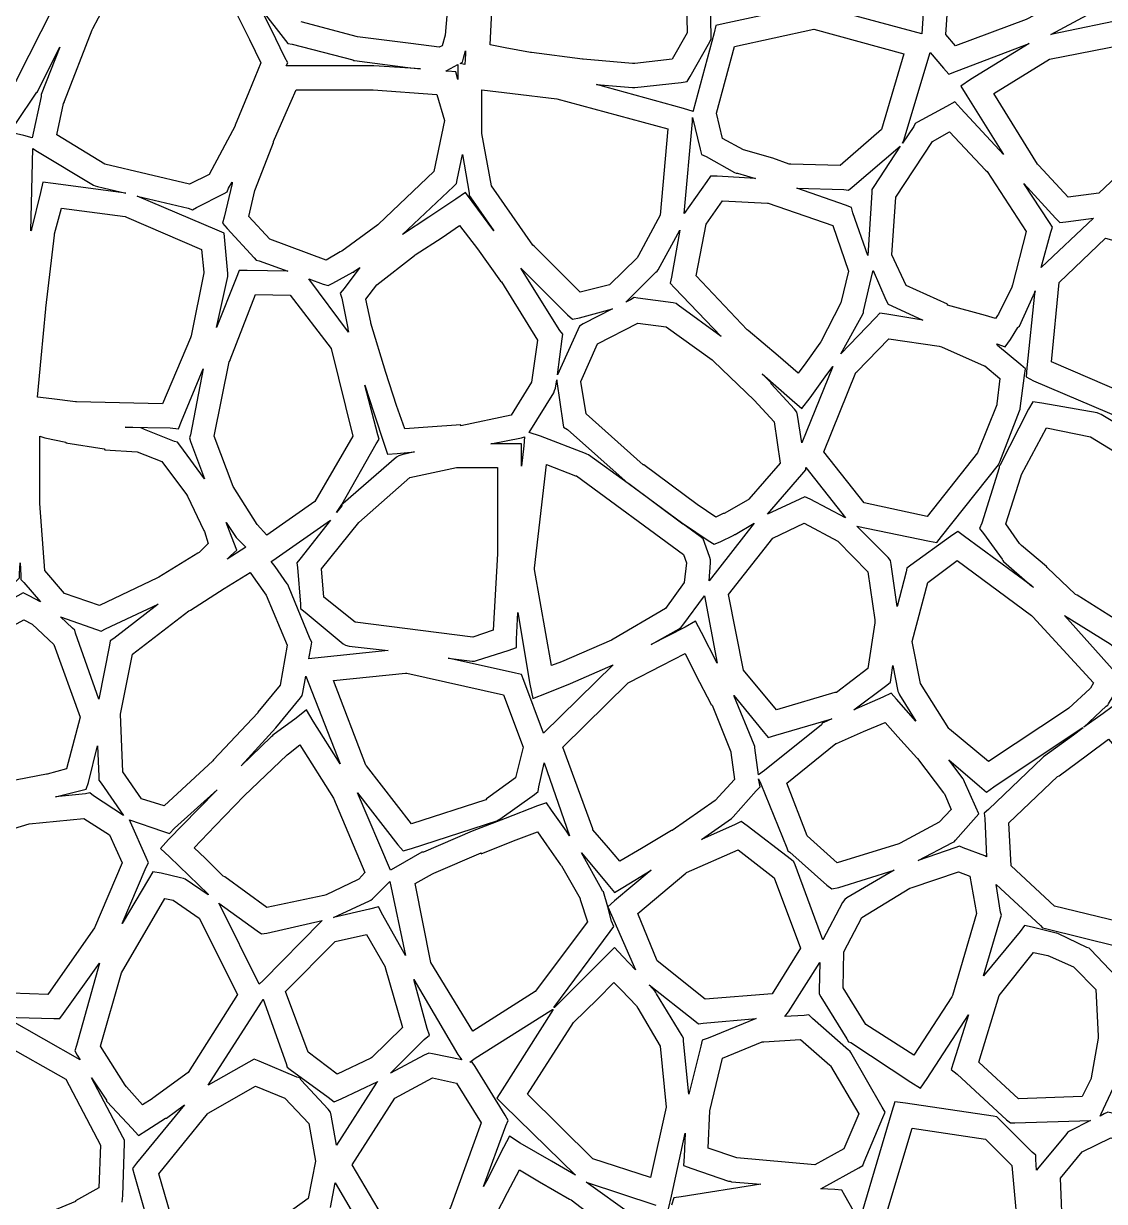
# Model space of a CAD drawing. Extents: x 0 to 84.1, y 0 to 54.9.
# Drawn here: x 9.74 to 22.46, y 13.91 to 27.77 of the extents above; entities that cross this region are included whole.
import ezdxf

# ---------------------------------------------------------------- set-up
doc = ezdxf.new("R2010")
doc.units = 0
doc.layers.add('Layer_1', color=7, linetype='CONTINUOUS')

msp = doc.modelspace()

# ---------------------------------------------------------------- linework, layer by layer
at = {"layer": 'Layer_1', "color": 7}
for points in [[(9.577917, 30.291343), (10.098264, 30.106135), (10.389306, 29.638704), (10.521597, 29.021343), (10.089444, 27.95419), (10.080625, 27.945385), (9.666111, 27.125176), (9.657292, 27.107538), (9.472083, 26.842954), (8.951736, 26.992885), (8.352014, 27.768996), (8.352014, 27.777801), (8.025694, 28.545093), (8.105069, 29.215371), (8.625417, 30.132593), (9.577917, 30.291343), (9.577917, 30.291343)], [(16.368889, 30.176521), (16.571736, 29.991312), (16.862778, 29.726729), (17.524236, 28.721312), (17.550694, 27.662979), (17.374306, 27.354299), (16.933333, 27.301382), (16.906875, 27.301382), (16.324792, 27.354299), (16.315972, 27.354299), (15.71625, 27.433674), (15.707431, 27.433674), (15.407569, 27.48659), (15.231181, 27.521868), (15.248819, 27.839368), (15.266458, 28.271521), (15.266458, 28.28916), (15.434028, 29.24166), (16.03375, 29.894299), (16.254236, 30.079507), (16.368889, 30.176521), (16.368889, 30.176521)], [(23.283333, 29.69148), (22.710069, 28.73898), (22.683611, 28.686063), (22.70125, 28.633146), (22.886458, 27.857035), (22.771806, 27.839396), (21.828125, 27.645368), (22.419028, 27.962868), (22.463125, 27.989313), (22.480764, 28.042229), (22.639514, 28.50966), (22.657153, 28.562577), (22.630694, 28.615493), (22.225, 29.426882), (22.207361, 29.470979), (22.568958, 29.29459), (22.648333, 29.259313), (22.710069, 29.30341), (23.283333, 29.691465), (23.283333, 29.69148)], [(21.369514, 29.629743), (21.986875, 29.268146), (22.348472, 28.544952), (22.233819, 28.192174), (21.554722, 27.830577), (21.537083, 27.821771), (20.708056, 27.513091), (20.593403, 27.645383), (20.681597, 28.968299), (21.369514, 29.629758), (21.369514, 29.629743)], [(20.399375, 29.047773), (20.311181, 27.654301), (19.155833, 27.962981)], [(11.324167, 28.756731), (11.782778, 28.633259), (12.232569, 27.918884), (12.241389, 27.901245), (12.400139, 27.583745), (12.532431, 27.310342), (12.391319, 26.966384), (12.232569, 26.578329), (12.232569, 26.569523), (11.923889, 25.996259), (11.694583, 25.881607), (10.697986, 26.119732), (10.133542, 26.46369), (10.212917, 26.834107), (10.221736, 26.851745), (10.221736, 26.860551), (10.548056, 27.698398), (10.556875, 27.716037), (11.024306, 28.597981), (11.324167, 28.756731), (11.324167, 28.756731)], [(17.806458, 28.695038), (18.503194, 28.051218), (18.538472, 28.024774), (18.582569, 28.015969), (18.961806, 27.980691), (17.974028, 27.769024), (17.885833, 27.751385), (17.868194, 27.663191), (17.62125, 26.745969), (17.62125, 26.737163), (17.506597, 26.772441), (16.483542, 27.054663), (16.906875, 27.019385), (16.924514, 27.019385), (16.933333, 27.019385), (17.480139, 27.081122), (17.550694, 27.089927), (17.585972, 27.151663), (17.815278, 27.557357), (17.832917, 27.592635), (17.832917, 27.627913), (17.806458, 28.695066), (17.806458, 28.695038)], [(14.737292, 28.051077), (14.702014, 27.636563), (14.666736, 27.513091), (14.631458, 27.495452), (14.296319, 27.539549), (13.670139, 27.618924), (13.008681, 27.795313)], [(12.532431, 27.945272), (12.823472, 27.574855), (12.849931, 27.539577), (12.902847, 27.530772), (13.617222, 27.345564), (13.626042, 27.336758), (13.634861, 27.336758), (14.261042, 27.257383), (14.410972, 27.239745), (13.864167, 27.275022), (13.855347, 27.275022), (13.352639, 27.275022), (12.85875, 27.275022), (12.832292, 27.275022), (12.849931, 27.3103), (12.814653, 27.372036), (12.655903, 27.707175), (12.532431, 27.9453), (12.532431, 27.945272)], [(19.041181, 27.707105), (20.099514, 27.416063), (19.834931, 26.525299), (19.349861, 26.101966), (18.767778, 26.119605), (18.750139, 26.119605), (18.556111, 26.19016), (18.212153, 26.287174), (17.965208, 26.419466), (17.894653, 26.719327), (18.106319, 27.504257), (19.041181, 27.707105), (19.041181, 27.707105)], [(10.168819, 27.495466), (9.948333, 26.939841), (9.948333, 26.931036), (9.948333, 26.913397), (9.8425, 26.428327), (9.745486, 26.454772), (9.480903, 26.516508)], [(9.648472, 26.595911), (9.895417, 26.966328), (9.904236, 26.966328), (9.904236, 26.975133), (10.168819, 27.49548), (10.168819, 27.495466)], [(14.940139, 27.451327), (14.940139, 27.416049), (14.931319, 27.292577), (14.878403, 27.301382), (14.904861, 27.319021), (14.9225, 27.380757), (14.940139, 27.451312), (14.940139, 27.451327)], [(21.572361, 27.539549), (20.884444, 27.116216), (20.769792, 27.036841), (20.840347, 26.922188), (21.2725, 26.234271), (20.769792, 26.772258), (20.699236, 26.851633), (20.602222, 26.798716), (20.258264, 26.613508), (20.231806, 26.595869), (20.214167, 26.560591), (20.081875, 26.366563), (20.099514, 26.401841), (20.408194, 27.433716), (20.566944, 27.248508), (20.628681, 27.177952), (20.716875, 27.21323), (21.572361, 27.539549), (21.572361, 27.539549)], [(22.674792, 27.52191), (22.745347, 26.622327), (22.604236, 25.978508), (22.392569, 25.77566), (22.030972, 25.731563), (21.687014, 26.10198), (21.669375, 26.119619), (21.157847, 26.948646), (21.810486, 27.354341), (22.674792, 27.52191), (22.674792, 27.52191)], [(14.851944, 27.292619), (14.851944, 27.151508), (14.851944, 27.11623), (14.825486, 27.204424), (14.728472, 27.21323), (14.710833, 27.21323), (14.719653, 27.222035), (14.851944, 27.292591), (14.851944, 27.292619)], [(12.946944, 26.992701), (13.352639, 26.992701), (13.837708, 26.992701), (13.855347, 26.992701), (14.605, 26.939785), (14.693194, 26.631104), (14.569722, 26.031382), (13.917083, 25.414021), (13.908264, 25.405215), (13.484931, 25.096535), (13.467292, 25.08773), (13.299722, 24.990716), (12.638264, 25.23766), (12.391319, 25.502243), (12.461875, 25.810924), (12.470694, 25.828563), (12.682361, 26.375368), (12.682361, 26.384174), (12.832292, 26.728132), (12.946944, 26.992715), (12.946944, 26.992701)], [(15.134167, 26.992701), (15.495764, 26.948604), (16.016111, 26.886868), (17.321389, 26.53409), (17.233194, 25.519854), (16.977431, 25.043604), (16.959792, 25.01716), (16.633472, 24.69966), (16.289514, 24.611465), (15.751528, 25.149452), (15.733889, 25.16709), (15.248819, 25.863827), (15.134167, 26.481188), (15.134167, 26.507632), (15.134167, 26.816312), (15.134167, 26.992701), (15.134167, 26.992701)], [(17.612431, 26.666424), (17.700625, 26.296008), (17.718264, 26.234271), (17.771181, 26.207827), (18.106319, 26.022619), (18.123958, 26.013814), (18.141597, 26.013814), (18.353264, 25.952077), (17.903472, 25.978522), (17.824097, 25.978522), (17.78, 25.916786), (17.515417, 25.537549), (17.612431, 26.622341), (17.612431, 26.666438), (17.612431, 26.666424)], [(20.6375, 26.498939), (21.060833, 26.049148), (21.078472, 26.031509), (21.537083, 25.325953), (21.378333, 24.699773), (21.369514, 24.673329), (21.210764, 24.355829), (21.201944, 24.33819), (21.175486, 24.302912), (21.060833, 24.33819), (20.611042, 24.461662), (20.611042, 24.470467), (20.125972, 24.690953), (19.958403, 25.052551), (20.0025, 25.731648), (20.434653, 26.384287), (20.6375, 26.498939), (20.6375, 26.498939)], [(9.851319, 26.304954), (9.904236, 26.269676), (10.565694, 25.872801), (10.583333, 25.863996), (10.609792, 25.855191), (10.944931, 25.775816), (10.089444, 25.890271), (9.965972, 25.90791), (9.939514, 25.784437), (9.833681, 25.352285), (9.833681, 25.343479), (9.824861, 25.334674), (9.833681, 25.652174), (9.851319, 26.304813), (9.851319, 26.304954)], [(14.904861, 26.234427), (14.984236, 25.775816), (14.984236, 25.749371), (15.001875, 25.722927), (15.275278, 25.334872), (15.019514, 25.678604), (14.940139, 25.784437), (14.825486, 25.705062), (14.507986, 25.493396), (14.199306, 25.290549), (14.799028, 25.854993), (14.834306, 25.890271), (14.843125, 25.934368), (14.904861, 26.234229), (14.904861, 26.234427)], [(20.055417, 26.331398), (19.746736, 25.855148), (19.720278, 25.81987), (19.720278, 25.784593), (19.676181, 25.043759), (19.499792, 25.546468), (19.482153, 25.608204), (19.411597, 25.634648), (18.838333, 25.837495), (19.393958, 25.819856), (19.446875, 25.811051), (19.490972, 25.846329), (20.055417, 26.331398), (20.055417, 26.331398)], [(12.197292, 25.907938), (12.197292, 25.899133), (12.197292, 25.890327), (12.100278, 25.493452), (12.082639, 25.422897), (12.135556, 25.361104), (12.453056, 25.017146), (12.479514, 24.990702), (12.514792, 24.981896), (12.849931, 24.858424), (12.373681, 24.867229), (12.276667, 24.867229), (12.241389, 24.779035), (12.012083, 24.196952), (12.144375, 24.796674), (12.144375, 24.814313), (12.144375, 24.831952), (12.109097, 25.220007), (12.100278, 25.308202), (12.020903, 25.343479), (11.077222, 25.740354), (11.676944, 25.599243), (11.729861, 25.581604), (11.773958, 25.608049), (12.100278, 25.775618), (12.135556, 25.793257), (12.153194, 25.837354), (12.197292, 25.90791), (12.197292, 25.907938)], [(21.510625, 25.890299), (21.881042, 25.484605), (21.933958, 25.431688), (22.004514, 25.440493), (22.330833, 25.48459), (21.713472, 24.902507), (21.828125, 25.317021), (21.845764, 25.378757), (21.810486, 25.431674), (21.510625, 25.890285), (21.510625, 25.890299)], [(17.965208, 25.687452), (18.494375, 25.661008), (18.503194, 25.661008), (19.261667, 25.396424), (19.446875, 24.858438), (19.358681, 24.488021), (19.120556, 24.02941), (19.111736, 24.011771), (18.944167, 23.782466), (18.855972, 23.658994), (18.617847, 23.861841), (18.265069, 24.161702), (18.25625, 24.170507), (17.656528, 24.805507), (17.771181, 25.414049), (17.965208, 25.687452), (17.965208, 25.687452)], [(10.186458, 25.599286), (10.936111, 25.502215), (10.95375, 25.49341), (11.835694, 25.114174), (11.862153, 24.84959), (11.862153, 24.840785), (11.712222, 24.099952), (11.703403, 24.073508), (11.377083, 23.297396), (10.362847, 23.323841), (10.354028, 23.323841), (10.071806, 23.359118), (9.904236, 23.376757), (9.948333, 23.835368), (10.00125, 24.417452), (10.00125, 24.426257), (10.107083, 25.281743), (10.107083, 25.299382), (10.186458, 25.599243), (10.186458, 25.599286)], [(14.869583, 25.396438), (15.08125, 25.123036), (15.354653, 24.743799), (15.363472, 24.734994), (15.786806, 24.047077), (15.71625, 23.553189), (15.478125, 23.165133), (14.887222, 23.041661), (14.887222, 23.050466), (14.499167, 23.024022), (14.225764, 23.006383), (14.12875, 23.279715), (14.005278, 23.667771), (13.828889, 24.249854), (13.828889, 24.258659), (13.767153, 24.532062), (13.899444, 24.699632), (14.340417, 25.04359), (14.349236, 25.052395), (14.666736, 25.255243), (14.869583, 25.396354), (14.869583, 25.396438)], [(17.4625, 25.343522), (17.365486, 24.787897), (17.347847, 24.717341), (17.400764, 24.664424), (17.947569, 24.091161), (17.444861, 24.461577), (17.418403, 24.479216), (17.383125, 24.488021), (16.968611, 24.540938), (16.924514, 24.549743), (16.880417, 24.523299), (16.8275, 24.496855), (17.180278, 24.849633), (17.197917, 24.858438), (17.206736, 24.876077), (17.4625, 25.343508), (17.4625, 25.343522)], [(22.471944, 25.246522), (23.309792, 25.008397), (23.327431, 25.008397), (23.627292, 24.770272), (23.706667, 24.682077), (23.618472, 24.523327), (23.609653, 24.514522), (23.274514, 24.020633), (23.265694, 24.011828), (22.877639, 23.535578), (22.718889, 23.412106), (21.836944, 23.791342), (21.925139, 24.726203), (22.471944, 25.24655), (22.471944, 25.246522)], [(13.696597, 24.902493), (13.511389, 24.655549), (13.467292, 24.602632), (13.484931, 24.540896), (13.555486, 24.188118), (13.555486, 24.179313), (13.564306, 24.144035), (13.096875, 24.770215), (13.264444, 24.708479), (13.326181, 24.69084), (13.379097, 24.717285), (13.617222, 24.849576), (13.626042, 24.849576), (13.634861, 24.858382), (13.696597, 24.902479), (13.696597, 24.902493)], [(15.592778, 24.893688), (16.139583, 24.346882), (16.201319, 24.293965), (16.280694, 24.311604), (16.66875, 24.417438), (16.324792, 24.241049), (16.280694, 24.214605), (16.263056, 24.170507), (16.024931, 23.641341), (16.077847, 24.064674), (16.086667, 24.117562), (16.051389, 24.16166), (15.592778, 24.893674), (15.592778, 24.893688)], [(19.737917, 24.867243), (19.887847, 24.523285), (19.914306, 24.470368), (19.958403, 24.45273), (20.32, 24.28516), (19.896667, 24.355716), (19.817292, 24.364521), (19.764375, 24.311604), (19.358681, 23.888271), (19.614444, 24.355687), (19.623264, 24.373326), (19.623264, 24.390965), (19.729097, 24.840757), (19.737917, 24.867201), (19.737917, 24.867243)], [(12.470694, 24.585106), (12.876389, 24.576301), (13.361458, 23.95012), (13.617222, 22.918245), (13.167431, 22.150953), (12.602986, 21.754078), (12.488333, 21.877551), (12.206111, 22.327342), (11.985625, 22.918245), (12.162014, 23.79137), (12.170833, 23.808882), (12.170833, 23.817687), (12.470694, 24.584979), (12.470694, 24.585106)], [(22.904097, 22.882897), (22.419028, 23.173938), (22.401389, 23.182744), (22.374931, 23.191549), (21.722292, 23.306202), (21.616458, 23.323841), (21.563542, 23.235646), (21.228403, 22.574188), (21.219583, 22.565383), (21.219583, 22.547744), (21.016736, 21.895105), (20.990278, 21.833326), (21.034375, 21.77159), (21.254861, 21.471729), (21.263681, 21.45409), (21.2725, 21.445285), (21.581181, 21.171882), (20.813889, 21.736327), (20.734514, 21.798063), (20.646319, 21.736327), (20.178889, 21.401188), (20.134792, 21.36591), (20.125972, 21.321813), (20.020139, 20.916118), (19.949583, 21.410007), (19.940764, 21.454104), (19.914306, 21.489382), (19.543889, 21.859799), (20.399375, 21.68341), (20.487569, 21.665771), (20.540486, 21.736327), (21.210764, 22.582993), (21.219583, 22.600632), (21.228403, 22.618271), (21.457708, 23.217993), (21.466528, 23.235632), (21.466528, 23.244437), (21.519444, 23.632493), (21.528264, 23.711868), (21.475347, 23.755965), (21.201944, 23.985271), (21.193125, 24.00291), (21.290139, 23.967632), (21.351875, 24.055826), (21.440069, 24.196937), (21.448889, 24.205743), (21.457708, 24.214548), (21.625278, 24.576145), (21.634097, 24.593784), (21.634097, 24.60259), (21.642917, 24.629034), (21.642917, 24.629189)], [(21.642917, 24.629189), (21.634097, 24.593911), (21.545903, 23.720786), (21.537083, 23.614953), (21.625278, 23.570856), (22.674792, 23.121064)], [(16.968611, 24.249896), (17.30375, 24.205799), (17.841736, 23.817744), (17.859375, 23.800105), (18.335625, 23.341494), (18.57375, 23.08573), (18.644306, 22.60066), (18.273889, 22.177327), (18.265069, 22.168522), (17.982847, 22.009772), (17.974028, 22.009772), (17.885833, 21.965674), (17.665347, 22.115549), (17.039167, 22.582979), (17.030347, 22.582979), (16.360069, 23.182701), (16.298333, 23.561937), (16.492361, 24.00291), (16.968611, 24.249854), (16.968611, 24.249896)], [(19.923125, 24.064745), (20.514028, 23.97655), (20.540486, 23.967745), (21.043194, 23.747259), (21.052014, 23.747259), (21.228403, 23.597328), (21.193125, 23.297467), (21.193125, 23.288662), (20.963819, 22.724217), (20.372917, 21.974564), (19.632083, 22.133314), (19.155833, 22.733037), (19.535069, 23.667898), (19.543889, 23.676703), (19.923125, 24.064759), (19.923125, 24.064745)], [(11.853333, 23.711868), (11.703403, 22.935757), (11.694583, 22.900479), (11.703403, 22.856382), (11.870972, 22.41541), (11.579931, 22.812285), (11.553472, 22.847562), (11.518194, 22.856368), (11.165417, 22.997479), (11.147778, 23.006284), (11.121319, 23.01509), (10.936111, 23.023895), (11.465278, 23.01509), (11.562292, 23.006284), (11.597569, 23.094479), (11.853333, 23.711868), (11.853333, 23.711868)], [(19.261667, 23.738326), (18.900069, 22.838743), (18.847153, 23.165062), (18.838333, 23.20034), (18.811875, 23.235618), (18.538472, 23.535479), (18.538472, 23.544284), (18.432639, 23.650118), (18.785417, 23.341437), (18.900069, 23.244423), (18.997083, 23.367896), (19.173472, 23.61484), (19.261667, 23.738312), (19.261667, 23.738326)], [(16.016111, 23.579576), (16.016111, 23.561937), (16.086667, 23.076868), (16.095486, 23.023951), (16.139583, 22.997507), (16.853958, 22.362507), (16.862778, 22.362507), (17.497778, 21.886257), (17.506597, 21.886257), (17.797639, 21.692229), (17.868194, 21.648132), (17.93875, 21.674576), (18.0975, 21.753951), (18.106319, 21.762757), (18.115139, 21.762757), (18.335625, 21.895048), (17.806458, 21.215951), (17.824097, 21.427618), (17.824097, 21.462896), (17.815278, 21.48934), (17.753542, 21.665729), (17.735903, 21.709826), (17.700625, 21.73627), (17.497778, 21.886243), (16.853958, 22.362493), (16.386528, 22.697632), (16.368889, 22.706451), (16.35125, 22.715271), (15.822083, 22.918118), (15.689792, 22.962215), (15.980833, 23.429646), (15.989653, 23.456104), (15.998472, 23.482562), (16.016111, 23.579576), (16.016111, 23.579576)], [(13.758333, 23.517883), (13.864167, 23.191563), (13.987639, 22.812327), (14.022917, 22.706494), (14.137569, 22.715299), (14.340417, 22.732938), (14.190486, 22.69766), (14.155208, 22.688855), (14.12875, 22.671216), (13.502569, 22.12441), (13.484931, 22.115605), (13.484931, 22.097966), (13.423194, 22.018591), (13.484931, 22.115605), (13.890625, 22.82998), (13.925903, 22.882897), (13.908264, 22.935813), (13.758333, 23.517897), (13.758333, 23.517883)], [(21.775208, 23.01516), (22.295556, 22.909327), (22.718889, 22.653563), (23.01875, 22.089118), (23.027569, 22.062674), (23.186319, 21.445313), (22.983472, 21.066077), (22.586597, 20.766216), (22.136806, 21.048438), (22.119167, 21.057243), (21.784028, 21.374743), (21.775208, 21.383549), (21.484167, 21.630493), (21.475347, 21.639299), (21.457708, 21.656937), (21.298958, 21.886243), (21.475347, 22.441868), (21.484167, 22.468312), (21.775208, 23.015118), (21.775208, 23.01516)], [(9.930694, 22.918189), (9.992431, 22.90055), (10.239375, 22.847633), (10.239375, 22.838828), (10.689167, 22.768272), (10.697986, 22.759467), (11.077222, 22.733023), (11.368264, 22.61837), (11.659306, 22.230314), (11.668125, 22.212675), (11.862153, 21.806981), (11.870972, 21.798176), (11.915069, 21.657064), (11.809236, 21.551231), (11.791597, 21.542426), (11.332986, 21.260204), (11.315347, 21.251398), (10.63625, 20.925079), (10.221736, 21.06619), (9.992431, 21.339593), (9.930694, 22.124523), (9.930694, 22.133329), (9.930694, 22.609579), (9.930694, 22.918259), (9.930694, 22.918189)], [(15.636875, 22.909383), (15.628056, 22.80355), (15.601597, 22.565425), (15.601597, 22.688897), (15.601597, 22.830008), (15.460486, 22.830008), (15.24, 22.830008), (15.601597, 22.900564), (15.636875, 22.909369), (15.636875, 22.909383)], [(14.834306, 22.547842), (15.142986, 22.547842), (15.319375, 22.547842), (15.319375, 22.11569), (15.319375, 21.542426), (15.319375, 21.53362), (15.266458, 20.634037), (15.028333, 20.554662), (13.643681, 20.731051), (13.273264, 21.022093), (13.246806, 21.357232), (13.687778, 21.904037), (14.2875, 22.433204), (14.834306, 22.547857), (14.834306, 22.547842)], [(15.892639, 22.58312), (16.236597, 22.450829), (16.245417, 22.450829), (17.506597, 21.524787), (17.541875, 21.427773), (17.515417, 21.198467), (17.294931, 20.889787), (16.677569, 20.52819), (16.659931, 20.519384), (16.069028, 20.26362), (15.954375, 20.219523), (15.751528, 21.348412), (15.751528, 21.366051), (15.892639, 22.583134), (15.892639, 22.58312)], [(18.944167, 22.547842), (19.411597, 21.95694), (18.997083, 22.177426), (18.935347, 22.20387), (18.873611, 22.177426), (18.494375, 22.001037), (18.900069, 22.468467), (18.944167, 22.521384), (18.944167, 22.547828), (18.944167, 22.547842)], [(12.126736, 21.903967), (12.241389, 21.727578), (12.250208, 21.718772), (12.259028, 21.709967), (12.356042, 21.612953), (12.135556, 21.471842), (12.179653, 21.515939), (12.250208, 21.577675), (12.214931, 21.66587), (12.126736, 21.903995), (12.126736, 21.903967)], [(13.352639, 21.930411), (12.991042, 21.4718), (12.955764, 21.427702), (12.964583, 21.374786), (12.999861, 20.942633), (12.999861, 20.889716), (13.052778, 20.845619), (13.502569, 20.475202), (13.529028, 20.457564), (13.573125, 20.448758), (14.031736, 20.395842), (13.167431, 20.307647), (13.096875, 20.298842), (13.123333, 20.448772), (13.132153, 20.49287), (13.114514, 20.528147), (12.85875, 21.154328), (12.849931, 21.171967), (12.841111, 21.180687), (12.7, 21.383535), (12.655903, 21.445271), (12.673542, 21.454076), (13.352639, 21.930326), (13.352639, 21.930411)], [(18.926528, 21.895161), (19.323403, 21.683495), (19.676181, 21.321897), (19.755556, 20.757453), (19.755556, 20.722175), (19.676181, 20.184189), (19.305764, 19.901967), (19.288125, 19.901967), (18.600208, 19.69912), (18.212153, 20.16655), (18.035764, 21.057314), (18.556111, 21.718772), (18.926528, 21.895161), (18.926528, 21.895161)], [(9.701389, 21.427646), (9.710208, 21.277715), (9.710208, 21.233618), (9.745486, 21.19834), (9.939514, 20.969035), (9.807222, 21.03959), (9.736667, 21.074868), (9.674931, 21.03959), (9.154583, 20.757368), (9.648472, 21.20716), (9.692569, 21.251257), (9.692569, 21.304174), (9.701389, 21.427646), (9.701389, 21.427646)], [(20.725694, 21.45409), (21.598819, 20.810271), (21.616458, 20.792632), (22.330833, 20.016521), (22.295556, 19.954785), (22.286736, 19.945979), (22.039792, 19.716674), (22.022153, 19.707868), (21.096111, 19.090507), (20.6375, 19.469743), (20.628681, 19.478549), (20.293542, 20.007715), (20.196528, 20.501604), (20.381736, 21.19834), (20.725694, 21.454104), (20.725694, 21.45409)], [(12.408958, 21.312993), (12.470694, 21.224799), (12.594167, 21.04841), (12.841111, 20.457507), (12.761736, 19.990077), (12.497153, 19.672577), (12.497153, 19.663771), (11.976806, 19.108146), (11.967986, 19.099341), (11.394722, 18.570174), (11.130139, 18.649549), (10.909653, 18.967049), (10.883194, 19.646146), (11.024306, 20.351702), (11.685764, 20.86323), (11.703403, 20.872035), (12.100278, 21.127771), (12.408958, 21.312979), (12.408958, 21.312993)], [(21.59, 21.171868), (21.625278, 21.13659), (21.59, 21.163034), (21.59, 21.17184), (21.59, 21.171868)], [(11.324167, 20.942605), (10.803819, 20.53691), (10.759722, 20.510466), (10.750903, 20.457549), (10.627431, 19.822549), (10.354028, 20.598661), (10.345208, 20.633938), (10.31875, 20.660383), (10.177639, 20.792674), (10.600972, 20.642744), (10.653889, 20.625105), (10.706806, 20.651549), (11.324167, 20.942591), (11.324167, 20.942605)], [(17.753542, 21.03959), (17.903472, 20.24584), (17.718264, 20.607438), (17.647708, 20.739729), (17.524236, 20.669174), (17.127361, 20.466327), (17.453681, 20.651535), (17.480139, 20.669174), (17.497778, 20.695618), (17.753542, 21.039576), (17.753542, 21.03959)], [(15.5575, 20.845549), (15.698611, 19.998882), (15.733889, 19.831312), (15.892639, 19.893049), (16.174861, 20.007701), (16.677569, 20.228187), (15.857361, 19.425618), (15.628056, 20.042979), (15.601597, 20.113535), (15.531042, 20.131174), (14.737292, 20.307562), (15.019514, 20.272285), (15.045972, 20.272285), (15.08125, 20.28109), (15.442847, 20.395743), (15.539861, 20.431021), (15.539861, 20.528034), (15.5575, 20.845534), (15.5575, 20.845549)], [(21.986875, 20.810271), (22.524861, 20.475132), (22.604236, 20.413396), (22.683611, 20.475132), (23.054028, 20.766174), (22.586597, 20.139993), (21.986875, 20.810271), (21.986875, 20.810271)], [(9.745486, 20.757354), (9.8425, 20.704437), (10.098264, 20.466312), (10.406944, 19.610826), (10.248194, 19.002285), (10.018889, 18.940549), (10.010069, 18.940549), (9.542639, 18.852354), (9.516181, 18.852354), (9.039931, 18.861159), (8.775347, 19.363868), (8.766528, 19.381507), (8.598958, 19.884215), (8.5725, 20.016507), (9.2075, 20.466298), (9.225139, 20.475104), (9.745486, 20.757326), (9.745486, 20.757354)], [(17.524236, 20.360536), (17.647708, 20.113591), (17.832917, 19.760813), (17.841736, 19.752008), (18.062222, 19.205202), (18.062222, 19.196397), (18.106319, 18.878897), (17.877014, 18.631953), (17.374306, 18.279175), (17.365486, 18.279175), (17.012708, 18.067508), (16.756944, 17.917578), (16.624653, 18.076328), (16.439444, 18.287994), (16.439444, 18.2968), (16.086667, 19.258119), (16.853958, 20.016591), (16.871597, 20.025397), (17.250833, 20.219424), (17.524236, 20.360536), (17.524236, 20.360536)], [(13.061597, 20.096037), (13.467292, 19.064162), (13.149792, 19.56687), (13.070417, 19.699162), (12.946944, 19.602148), (12.673542, 19.399301), (12.664722, 19.390495), (12.655903, 19.38169), (12.303125, 19.037732), (12.708819, 19.487523), (12.999861, 19.840301), (13.0175, 19.866745), (13.026319, 19.902023), (13.061597, 20.096051), (13.061597, 20.096037)], [(14.234583, 20.131286), (14.252222, 20.131286), (15.389931, 19.875523), (15.619236, 19.258161), (15.531042, 18.896564), (15.187083, 18.64962), (15.178264, 18.640814), (14.305139, 18.358592), (13.775972, 19.037689), (13.767153, 19.046495), (13.387917, 20.043092), (14.234583, 20.131286), (14.234583, 20.131286)], [(19.967222, 20.219439), (20.028958, 19.919577), (20.037778, 19.893133), (20.046597, 19.875494), (20.240625, 19.566814), (20.011319, 19.822578), (19.949583, 19.893133), (19.852569, 19.849036), (19.508611, 19.699105), (19.896667, 19.990147), (19.940764, 20.025425), (19.949583, 20.078342), (19.967222, 20.219453), (19.967222, 20.219439)], [(18.0975, 19.866788), (18.441458, 19.443454), (18.503194, 19.372899), (18.591389, 19.399343), (19.252847, 19.593371), (19.155833, 19.549274), (19.138194, 19.540468), (19.129375, 19.522829), (18.459097, 18.984843), (18.388542, 18.931927), (18.344444, 19.249427), (18.344444, 19.267066), (18.335625, 19.284704), (18.0975, 19.866788), (18.0975, 19.866788)], [(22.560139, 19.857771), (22.674792, 19.646104), (22.674792, 19.637299), (22.683611, 19.628493), (22.86, 19.37273), (22.630694, 19.637313), (22.551319, 19.734327), (22.445486, 19.654952), (22.216181, 19.496202), (22.480764, 19.743146), (22.498403, 19.751952), (22.507222, 19.769576), (22.560139, 19.857771), (22.560139, 19.857771)], [(19.879028, 19.549133), (20.028958, 19.381563), (20.249444, 19.134619), (20.258264, 19.125813), (20.566944, 18.720119), (20.575764, 18.711314), (20.655139, 18.526105), (20.514028, 18.376175), (20.055417, 18.12923), (20.037778, 18.120425), (19.314583, 17.899939), (18.961806, 18.217439), (18.723681, 18.8348), (19.296944, 19.30223), (19.305764, 19.30223), (19.623264, 19.443342), (19.879028, 19.549175), (19.879028, 19.549133)], [(22.198542, 19.487411), (22.207361, 19.487411), (22.092708, 19.399216), (21.739931, 19.143452), (21.731111, 19.134647), (21.096111, 18.526105), (21.043194, 18.482008), (21.052014, 18.420272), (21.069653, 17.97048), (21.052014, 17.979286), (20.79625, 18.076299), (20.752153, 18.093938), (20.699236, 18.076299), (20.267083, 17.926369), (20.672778, 18.138036), (20.690417, 18.146841), (20.708056, 18.16448), (20.919722, 18.402605), (20.981458, 18.47316), (20.946181, 18.552535), (20.813889, 18.852354), (20.805069, 18.869993), (20.79625, 18.887632), (20.628681, 19.108118), (20.990278, 18.799437), (21.069653, 18.728882), (21.157847, 18.790618), (22.198542, 19.487354), (22.198542, 19.487411)], [(10.609792, 19.275814), (10.627431, 18.914217), (10.627431, 18.87012), (10.653889, 18.834842), (10.918472, 18.455606), (10.565694, 18.684912), (10.521597, 18.720189), (10.468681, 18.711384), (10.115903, 18.676106), (10.398125, 18.746662), (10.4775, 18.764301), (10.503958, 18.843676), (10.609792, 19.275829), (10.609792, 19.275814)], [(12.991042, 19.28462), (13.387917, 18.658439), (13.758333, 17.785314), (13.687778, 17.705939), (13.670139, 17.697134), (13.299722, 17.520745), (13.273264, 17.51194), (12.602986, 17.370829), (12.109097, 17.732426), (12.091458, 17.741231), (11.879792, 17.952898), (11.7475, 18.07637), (11.994444, 18.332134), (12.338403, 18.684912), (12.841111, 19.169981), (12.85875, 19.178786), (12.991042, 19.28462), (12.991042, 19.28462)], [(22.507222, 19.355161), (22.648333, 19.187592), (22.86, 18.940647), (22.868819, 18.923008), (23.195139, 18.437939), (23.106944, 17.847036), (23.098125, 17.811758), (22.886458, 17.335508), (22.630694, 17.203217), (21.872222, 17.388326), (21.360694, 17.864576), (21.334236, 18.367285), (21.9075, 18.91409), (21.925139, 18.922896), (22.260278, 19.16984), (22.507222, 19.355048), (22.507222, 19.355161)], [(15.866181, 19.072854), (16.166042, 18.217368), (16.130764, 18.270285), (15.954375, 18.517229), (15.892639, 18.605424), (15.786806, 18.570146), (15.407569, 18.420215), (15.019514, 18.270285), (14.44625, 18.02334), (14.437431, 18.02334), (14.428611, 18.02334), (14.119931, 17.846952), (14.058194, 17.811674), (13.670139, 18.720077), (14.146389, 18.111535), (14.208125, 18.040979), (14.305139, 18.067424), (15.310556, 18.393743), (15.328194, 18.402548), (15.345833, 18.411354), (15.751528, 18.702395), (15.795625, 18.737673), (15.804444, 18.79059), (15.866181, 19.072812), (15.866181, 19.072854)], [(18.388542, 18.887688), (18.415, 18.825952), (18.723681, 18.076299), (18.7325, 18.041022), (18.758958, 18.023383), (19.191111, 17.635327), (19.252847, 17.59123), (19.332222, 17.608869), (19.984861, 17.811716), (19.429236, 17.485397), (19.402778, 17.467758), (19.376319, 17.43248), (19.147014, 16.991508), (18.820694, 17.873452), (18.803056, 17.90873), (18.776597, 17.935174), (18.25625, 18.332049), (18.185694, 18.384966), (18.115139, 18.349688), (17.718264, 18.173299), (18.071042, 18.420244), (18.079861, 18.429049), (18.088681, 18.437854), (18.362083, 18.746535), (18.406181, 18.790632), (18.397361, 18.852368), (18.388542, 18.887646), (18.388542, 18.887688)], [(12.020903, 18.755411), (11.791597, 18.526105), (11.447639, 18.173327), (11.350625, 18.067494), (11.456458, 17.97048), (11.685764, 17.749994), (11.915069, 17.529508), (11.915069, 17.520703), (11.641667, 17.705911), (11.624028, 17.714716), (11.58875, 17.723522), (11.359444, 17.776438), (11.262431, 17.794077), (11.209514, 17.705883), (10.900833, 17.185536), (11.183056, 17.846994), (11.209514, 17.899911), (11.183056, 17.961647), (10.997847, 18.376161), (10.989028, 18.402605), (11.377083, 18.270313), (11.456458, 18.243869), (11.518194, 18.305605), (12.020903, 18.755397), (12.020903, 18.755411)], [(10.451042, 18.420342), (10.750903, 18.226315), (10.900833, 17.899995), (10.574514, 17.132704), (10.556875, 17.106259), (10.027708, 16.347787), (9.375069, 16.374231), (8.995833, 16.929715), (8.951736, 17.829299), (9.172222, 18.164437), (9.807222, 18.358465), (10.451042, 18.420201), (10.451042, 18.420342)], [(15.786806, 18.261663), (15.892639, 18.111732), (16.060208, 17.873607), (16.069028, 17.864802), (16.289514, 17.476747), (16.289514, 17.467941), (16.377708, 17.203358), (15.760347, 16.38315), (15.028333, 15.915719), (14.534444, 16.727108), (14.349236, 17.65315), (14.552083, 17.767802), (14.569722, 17.776608), (15.125347, 18.014733), (15.125347, 18.005927), (15.504583, 18.155858), (15.786806, 18.261691), (15.786806, 18.261663)], [(18.150417, 18.049855), (18.57375, 17.723536), (18.882431, 16.894508), (18.547292, 16.356522), (17.762361, 16.294786), (17.197917, 16.744577), (16.968611, 17.300202), (17.533056, 17.776452), (17.541875, 17.785258), (18.150417, 18.049841), (18.150417, 18.049855)], [(16.307153, 18.014606), (16.404167, 17.899953), (16.615833, 17.644189), (16.695208, 17.547175), (16.792222, 17.608911), (17.127361, 17.811758), (16.695208, 17.450161), (16.615833, 17.379606), (16.659931, 17.282592), (16.942153, 16.638772), (16.792222, 16.797522), (16.695208, 16.903356), (16.589375, 16.797522), (16.289514, 16.497661), (15.989653, 16.1978), (15.980833, 16.1978), (16.642292, 17.088564), (16.686389, 17.1503), (16.659931, 17.212036), (16.615833, 17.379606), (16.562917, 17.555995), (16.554097, 17.5648), (16.545278, 17.582439), (16.307153, 18.014592), (16.307153, 18.014606)], [(20.743333, 17.794021), (20.875625, 17.741104), (20.955, 17.300132), (20.672778, 16.338812), (20.663958, 16.321174), (20.214167, 15.633257), (19.649722, 15.994854), (19.385139, 16.427007), (19.393958, 16.85034), (19.605625, 17.256035), (20.170069, 17.599993), (20.196528, 17.608798), (20.743333, 17.794007), (20.743333, 17.794021)], [(14.049375, 17.679439), (14.234583, 16.806314), (13.97, 17.282564), (13.917083, 17.379577), (13.81125, 17.353133), (13.387917, 17.256119), (13.81125, 17.450147), (13.828889, 17.458882), (13.846528, 17.476521), (14.022917, 17.65291), (14.049375, 17.679354), (14.049375, 17.679439)], [(22.595417, 16.559299), (22.295556, 16.876799), (22.277917, 16.894437), (22.251458, 16.903243), (21.916319, 17.061993), (21.898681, 17.070798), (21.889861, 17.070798), (21.607639, 17.141354), (21.519444, 17.158993), (21.466528, 17.088437), (21.034375, 16.56809), (21.237222, 17.247215), (21.246042, 17.282493), (21.237222, 17.317771), (21.184306, 17.64409), (21.704653, 17.159021), (21.731111, 17.132577), (21.766389, 17.123771), (22.621875, 16.912105)], [(11.403542, 17.47662), (11.500556, 17.458981), (11.809236, 17.247314), (12.259028, 16.347731), (11.676944, 15.430508), (11.262431, 15.130647), (11.253611, 15.121842), (11.138958, 15.051286), (10.95375, 15.262953), (10.936111, 15.280592), (10.645069, 15.739203), (10.892014, 16.603509), (11.403542, 17.476634), (11.403542, 17.47662)], [(12.038542, 17.423731), (12.488333, 17.097412), (12.54125, 17.062134), (12.602986, 17.070939), (13.255625, 17.22087), (13.237986, 17.203231), (12.558889, 16.515201), (12.514792, 16.471104), (12.056181, 17.397146), (12.038542, 17.42359), (12.038542, 17.423731)], [(13.775972, 17.053441), (13.996458, 16.674205), (13.996458, 16.6654), (14.199306, 15.959844), (13.837708, 15.607067), (13.828889, 15.597979), (13.432014, 15.412771), (13.088056, 15.668535), (12.823472, 16.38291), (13.405556, 16.973812), (13.775972, 17.053187), (13.775972, 17.053441)], [(21.625278, 16.841845), (21.792847, 16.806568), (21.819306, 16.797762), (22.092708, 16.67429), (22.101528, 16.665485), (22.357292, 16.409721), (22.38375, 15.862915), (22.38375, 15.836471), (22.304375, 15.36904), (22.304375, 15.360235), (22.198542, 15.148568), (21.448889, 15.121729), (20.981458, 15.553882), (21.219583, 16.338812), (21.625278, 16.841521), (21.625278, 16.841845)], [(10.63625, 16.718077), (10.362847, 15.747938), (10.345208, 15.686202), (10.371667, 15.633285), (10.406944, 15.580368), (9.551458, 16.065438), (9.516181, 16.083077), (10.098264, 16.065438), (10.168819, 16.065438), (10.212917, 16.127174), (10.63625, 16.718077), (10.63625, 16.718077)], [(19.623264, 13.595965), (19.402778, 13.984021), (19.3675, 14.045743), (19.288125, 14.054492), (19.120556, 14.063241), (19.155833, 14.080738), (19.570347, 14.310072), (19.614444, 14.336601), (19.632083, 14.380712), (19.852569, 14.901045), (19.879028, 14.962782), (19.84375, 15.024518), (19.473333, 15.668337), (19.464514, 15.685976), (19.446875, 15.694781), (19.023542, 16.065198), (18.979444, 16.109295), (18.926528, 16.10049), (18.697222, 16.091685), (18.741319, 16.144601), (19.111736, 16.726685), (19.111736, 16.726882)], [(19.111736, 16.726882), (19.102917, 16.400563), (19.102917, 16.356465), (19.120556, 16.321188), (19.429236, 15.827299), (19.446875, 15.792021), (19.473333, 15.783216), (20.178889, 15.315785), (20.293542, 15.24523), (20.372917, 15.359882), (20.857986, 16.109535), (20.681597, 15.55391), (20.655139, 15.465716), (20.725694, 15.412799), (21.307778, 14.874813), (21.351875, 14.839535), (21.404792, 14.839535), (22.295556, 14.865979), (22.048611, 14.742507), (22.022153, 14.725009), (22.004514, 14.69848), (21.687014, 14.31923), (21.660556, 14.283952), (21.651736, 14.407425), (21.651736, 14.460341), (21.607639, 14.495619), (21.228403, 14.874855), (21.193125, 14.910133), (21.149028, 14.918938), (20.117153, 15.068869), (19.993681, 15.086508), (19.958403, 14.971855), (19.605625, 13.781244)], [(14.331597, 16.524035), (14.851944, 15.64209), (14.896042, 15.580354), (14.552083, 15.65091), (14.507986, 15.659715), (14.455069, 15.633271), (14.058194, 15.421604), (14.455069, 15.818479), (14.516806, 15.871396), (14.490347, 15.950771), (14.331597, 16.524035), (14.331597, 16.524035)], [(16.686389, 16.488785), (16.774583, 16.400591), (16.950972, 16.215383), (16.968611, 16.188938), (17.233194, 15.739147), (17.30375, 15.024772), (17.118542, 14.195744), (16.439444, 14.416244), (15.672153, 15.174702), (16.210139, 16.021369), (16.492361, 16.294772), (16.686389, 16.488799), (16.686389, 16.488785)], [(17.100903, 16.462341), (17.638889, 16.039008), (17.682986, 16.00373), (17.735903, 16.012535), (18.362083, 16.065452), (17.797639, 15.836146), (17.727083, 15.809702), (17.709444, 15.739147), (17.568333, 15.174702), (17.506597, 15.800883), (17.506597, 15.836161), (17.488958, 15.862605), (17.189097, 16.356494), (17.180278, 16.374133), (17.171458, 16.382938), (17.100903, 16.462313), (17.100903, 16.462341)], [(12.558889, 16.294828), (12.832292, 15.536356), (12.841111, 15.492259), (12.876389, 15.465814), (13.326181, 15.139495), (13.396736, 15.086578), (13.476111, 15.121856), (13.908264, 15.324703), (13.890625, 15.307064), (13.423194, 14.575036), (13.361458, 14.927828), (13.352639, 14.963106), (13.326181, 14.998384), (13.008681, 15.342342), (12.991042, 15.368786), (12.955764, 15.377592), (12.514792, 15.5628), (12.453056, 15.589244), (12.391319, 15.553967), (11.915069, 15.280564), (12.54125, 16.259437), (12.558889, 16.294715), (12.558889, 16.294828)], [(15.963194, 16.171384), (15.972014, 16.171384), (15.372292, 15.227704), (15.310556, 15.13069), (15.389931, 15.051315), (16.236597, 14.222273), (15.954375, 14.389856), (15.583958, 14.601523), (15.460486, 14.680884), (15.389931, 14.548606), (15.187083, 14.151717), (15.151806, 14.089995), (15.416389, 14.80437), (15.442847, 14.866106), (15.407569, 14.927842), (15.054792, 15.501106), (15.019514, 15.554023), (14.993056, 15.554023), (15.054792, 15.59812), (15.945556, 16.162565), (15.963194, 16.17137), (15.963194, 16.171384)], [(18.882431, 15.818705), (19.226389, 15.518844), (19.235208, 15.510039), (19.570347, 14.945594), (19.393958, 14.53108), (19.05, 14.345886), (18.132778, 14.425247), (17.797639, 14.539886), (17.815278, 14.980872), (17.965208, 15.598233), (18.432639, 15.792261), (18.450278, 15.792261), (18.882431, 15.818705), (18.882431, 15.818705)], [(9.489722, 15.774622), (10.239375, 15.351289), (10.645069, 14.575163), (10.627431, 14.072469), (10.354028, 13.922553), (10.354028, 13.913804), (9.736667, 13.658026), (9.736667, 13.666775), (9.092847, 13.41983), (8.810625, 13.313997), (8.73125, 13.393386), (8.563681, 13.931358), (8.484306, 14.636914), (8.775347, 15.236636), (9.489722, 15.774622), (9.489722, 15.774622)], [(22.648333, 15.694993), (22.665972, 15.227562), (22.674792, 15.174646), (22.710069, 15.139368), (23.009931, 14.830687), (23.009931, 14.821882), (22.551319, 14.954174), (22.498403, 14.962979), (22.454306, 14.94534), (22.410208, 14.918896), (22.419028, 14.94534), (22.560139, 15.245201), (22.568958, 15.26284), (22.577778, 15.280479), (22.648333, 15.694993), (22.648333, 15.694993)], [(10.539236, 15.368702), (10.715625, 15.104118), (10.715625, 15.095313), (10.724444, 15.086508), (11.015486, 14.777827), (11.094861, 14.689633), (11.191875, 14.751355), (11.412361, 14.89248), (11.421181, 14.89248), (11.632847, 15.05123), (11.068403, 14.363299), (11.024306, 14.301577), (11.041944, 14.231022), (11.262431, 13.463744)], [(10.900833, 13.904491), (10.909653, 13.98388), (10.927292, 14.601241), (10.927292, 14.636519), (10.909653, 14.671796), (10.539236, 15.368532), (10.539236, 15.368702)], [(12.470694, 15.271688), (12.814653, 15.130577), (13.096875, 14.830716), (13.17625, 14.389743), (13.088056, 13.948771), (12.726458, 13.684188), (12.717639, 13.675439), (11.853333, 13.340272), (11.544653, 13.507855), (11.332986, 14.239883), (11.90625, 14.945425), (11.915069, 14.95423), (12.470694, 15.27173), (12.470694, 15.271688)], [(14.552083, 15.368702), (14.834306, 15.306966), (15.125347, 14.839535), (14.76375, 13.842938), (14.490347, 13.375493), (14.490347, 13.366744), (14.437431, 13.296189), (14.402153, 13.322718), (14.067014, 13.569662), (13.608403, 14.345773), (14.111111, 15.130549), (14.552083, 15.368674), (14.552083, 15.368702)], [(17.330208, 13.825158), (17.365486, 13.975074), (17.524236, 14.715908), (17.524236, 14.716077)], [(17.524236, 14.716077), (17.515417, 14.442688), (17.506597, 14.336855), (17.603611, 14.301577), (18.035764, 14.151633), (18.053403, 14.151633), (18.071042, 14.142884), (18.415, 14.116355), (17.480139, 13.966438), (17.391944, 13.957689), (17.365486, 13.869467)], [(20.196528, 14.777771), (21.060833, 14.645465), (21.369514, 14.336799), (21.440069, 13.560687), (21.440069, 13.551939), (21.440069, 13.54319), (21.387153, 12.811162), (21.184306, 12.625967), (20.79625, 12.564217), (20.346458, 12.855273), (19.976042, 13.234495), (19.887847, 13.746051), (20.196528, 14.777771), (20.196528, 14.777771)], [(22.533681, 14.663584), (22.895278, 14.55775), (23.512639, 13.772806), (22.930556, 12.864417), (22.251458, 12.635083), (21.969236, 13.48175), (21.969236, 13.49953), (21.942778, 14.187418), (22.198542, 14.496113), (22.533681, 14.663697), (22.533681, 14.663584)], [(15.575139, 14.284277), (15.813264, 14.143166), (16.166042, 13.940305), (16.183681, 13.931556), (16.704028, 13.534695), (16.845139, 13.243639), (16.836319, 13.049611), (16.8275, 13.014333), (16.642292, 12.943778), (16.104306, 12.714472), (16.086667, 12.705723), (15.451667, 12.50289), (15.116528, 12.555807), (14.887222, 12.811557), (15.222361, 13.622946), (15.231181, 13.622946), (15.434028, 14.019835), (15.575139, 14.284418), (15.575139, 14.284277)], [(16.898056, 13.754602), (16.360069, 14.142658), (17.180278, 13.869241)], [(13.352639, 13.842853), (13.405556, 14.133909), (13.405556, 14.13484)], [(13.405556, 14.13484), (13.837708, 13.394007)]]:
    msp.add_lwpolyline(points, dxfattribs=at)

doc.saveas('drawing.dxf')
